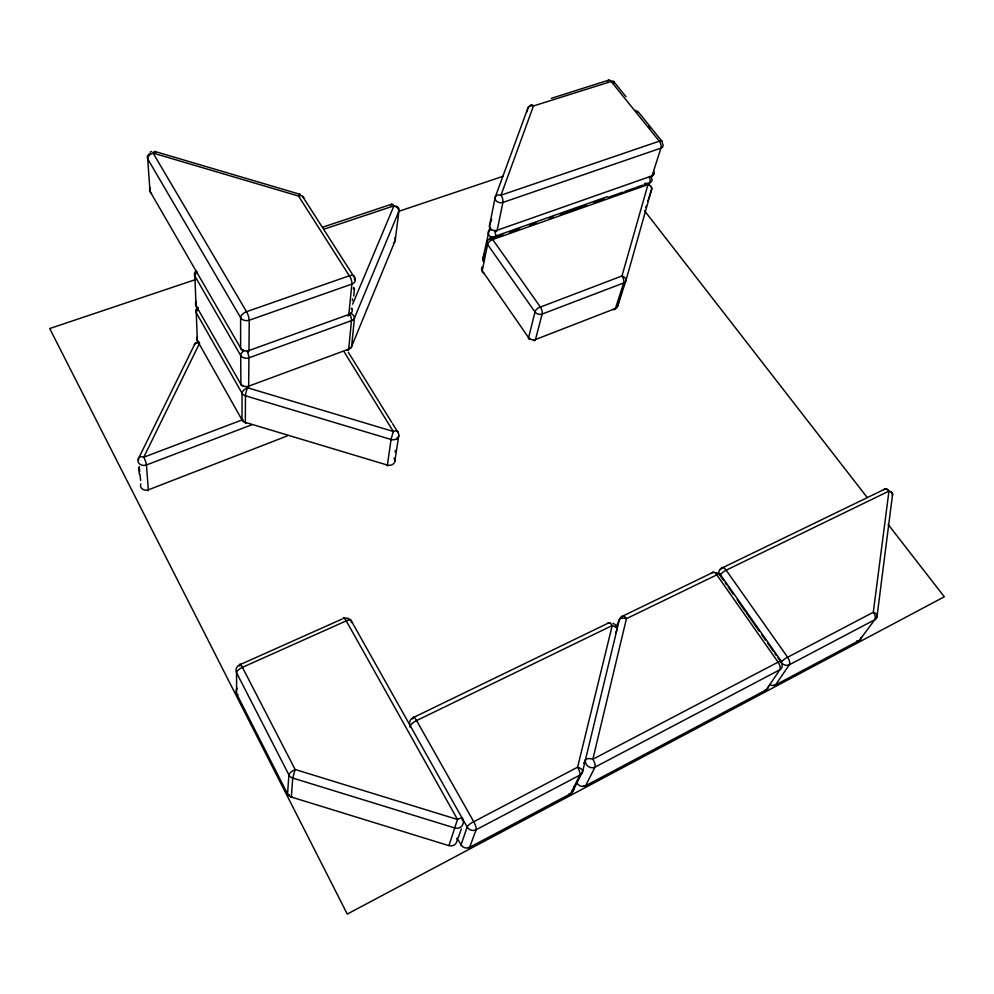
<?xml version="1.0" encoding="UTF-8"?>
<svg xmlns="http://www.w3.org/2000/svg" width="994" height="994" viewBox="0 0 994 994"><rect width="100%" height="100%" fill="white"/><g stroke="black" fill="none" stroke-linecap="round" stroke-linejoin="round"><path stroke-width="1.49" d="M239.753 666.117L239.79 664.414A7.219 1.292 67.1 0 1 240.088 664.091L240.734 664.514A5.753 1.031 67.1 0 1 241.48 665.533L295.143 769.493L457.501 819.478A6.759 1.615 -31.4 0 1 462.508 818.758L462.111 819.913M352.385 300.685L352.572 298.796M353.491 289.304L353.678 287.39M354.423 279.662L354.609 277.711L303.804 198.34A6.051 4.485 4.9 0 0 302.586 197.06M353.74 296.013L354.473 288.384M891.146 491.806A5.715 4.386 30.9 0 1 892.413 495.584L877.006 616.64A6.088 4.858 35.4 0 1 874.882 619.697L789.335 664.762L775.568 684.903A6.063 2.721 61 0 1 773.73 685.338M351.292 622.567L351.478 621.175A6.262 5.641 2.9 0 0 343.079 618.616A6.262 1.553 66.7 0 1 346.26 620.865L457.501 819.478L449.002 845.397M395.152 452.009L395.401 450.419M397.115 439.186L397.364 437.559M398.793 435.534L394.767 461.539M527.068 111.825L527.839 108.209A5.032 3.529 12.7 0 1 530.113 106.271A5.107 2.323 73.2 0 1 533.443 105.973L612.503 81.061A4.461 2.398 -40.5 0 1 613.472 81.284L626.009 96.716M410.025 727.161L410.323 725.893A6.449 6.051 12.2 0 1 412.932 717.743L607.831 623.325A6.126 5.343 27 0 1 609.819 622.778M412.634 719.01L412.932 717.743A6.536 1.69 65.5 0 1 416.585 720.588L473.691 821.64A6.846 1.789 64.4 0 1 476.138 829.729L469.628 847.323A6.672 1.69 64.4 0 1 468.398 847.385M394.146 458.495L394.196 458.296A5.865 4.92 7.7 0 1 393.525 463.738A5.865 4.92 7.7 0 1 387.3 465.055L245.332 422.375A5.914 4.833 0 0 1 242.002 419.866L197.321 340.532L196.278 312.775A5.902 4.585 -0.1 0 1 197.471 307.705M574.445 786.167L573.476 790.093A6.374 5.889 37.9 0 1 570.705 793.659L469.628 847.323A6.523 6.299 39.3 0 1 460.843 844.614L457.29 838.24M620.504 295.926L617.585 306.276A5.082 3.877 17.3 0 1 615.41 308.5A5.069 2.386 69.1 0 1 613.199 309.37M620.927 294.448L622.169 290.062M649.393 184.263L649.927 182.585A4.92 3.516 16.7 0 0 651.517 178.137M645.789 207.535L646.311 205.895M647.889 200.987L648.423 199.347M648.958 197.694L651.629 189.382A4.933 3.554 16.8 0 0 650.623 186.213M458.284 837.681L461.315 828.946M484.463 254.104L482.91 258.403A5.045 3.839 12 0 0 483.668 261.733M491.695 219.388L489.595 225.191A5.181 3.454 20.3 0 0 490.551 228.024M489.806 227.638L482.91 258.403A5.045 3.28 20.1 0 0 483.593 260.776M720.054 575.066L720.128 574.88A6.598 1.839 -34.5 0 0 720.116 574.209L719.445 573.911A5.256 1.466 -34.5 0 0 718.389 574.097L626.444 618.641A6.088 2.957 14.4 0 0 619.386 619.61L616.367 626.369M352.634 304.201L393.959 205.833A5.715 2.063 71.2 0 0 390.903 205.373M621.362 617.833L621.971 616.466L711.977 572.867A5.964 4.97 29.3 0 1 713.941 572.358M615.659 632.718L616.876 630.022A6.126 5.343 27 0 0 612.913 623.25M583.714 763.355L585.466 759.751A6.473 2.647 15.1 0 1 592.846 759.217L778.066 662.166A6.063 1.317 -34.4 0 1 781.085 662.265A6.225 5.181 35.7 0 0 789.335 664.762A6.212 2.87 61 0 0 787.583 657.183L726.167 570.196A5.939 2.734 63.2 0 0 721.358 568.319L720.613 569.711M199.62 343.141L143.782 457.203A5.952 1.031 68.5 0 1 146.441 464.956L148.367 490.626M198.328 341.402A5.653 1.292 69.4 0 0 197.421 342.383A5.74 4.523 -0.8 0 0 194.389 344.893L138.427 458.681L138.588 460.272M291.925 796.629L291.317 797.436L292.745 777.929L295.143 769.493A6.834 2.087 -29.4 0 0 288.894 774.885L287.552 793.933A6.548 6.225 -16.1 0 0 291.279 797.026L449.002 845.67A6.511 6.324 36 0 0 457.054 838.377M387.747 465.465L387.262 465.888L391.089 439.323L393.313 431.471L344.185 351.938M887.791 489.545A5.715 4.386 30.9 0 0 883.678 489.682L721.358 568.319A5.952 4.933 29.5 0 0 719.805 575.041M150.193 152.094L151.672 151.386M341.824 619.175L239.753 664.762A6.536 5.902 -9.4 0 0 236.547 672.702L236.634 693.837L287.552 793.933A6.647 1.976 -29.4 0 0 289.304 794.703M287.167 435.956L148.74 489.694A5.964 4.945 -6.8 0 1 142.403 489.011A5.964 4.945 -6.8 0 1 140.775 483.892M252.19 424.624L146.441 464.956A6.113 5.02 -6.1 0 1 139.781 464.123A6.113 5.02 -6.1 0 1 138.427 458.681A6.063 2.883 24.1 0 1 143.782 457.203L242.971 419.605M644.336 184.312A4.958 2.535 71.5 0 1 647.964 184.623A4.945 3.516 15 0 1 651.629 189.382L625.897 280.718A5.194 3.914 17.2 0 1 623.685 282.955L615.41 308.5L535.48 339.538A5.194 4.075 14.5 0 1 528.423 337.438L482.239 270.79L487.569 244.462A5.169 3.901 12 0 1 489.446 239.256L502.902 234.509M509.611 232.136L519.601 228.608M529.529 225.104L536.586 222.606M549.21 218.146L553.397 216.68M560.355 214.219L578.309 207.883M579.676 207.398L586.522 204.975M593.791 202.416L604.178 198.738M608.229 197.309L622.989 192.103M624.766 191.469L634.98 187.866M636.297 187.394L642.907 185.07M644.659 184.449L649.927 182.585A4.945 2.522 71.7 0 0 649.244 177.33M490.241 238.001L607.309 196.7M195.346 279.637L49.7 328.542L347.266 914.07L944.3 596.785L888.151 524.472M398.383 211.461L502.84 176.385M322.888 227.117L391.723 204.192M323.808 229.241L393.959 205.833A5.703 3.715 23.7 0 1 398.905 211.213L395.165 240.697L351.615 346.521A5.877 4.684 5.8 0 1 348.695 349.142A5.852 1.814 69.4 0 1 347.08 350M608.688 80.141L551.384 98.331M242.996 385.722L241.778 385.523A5.417 2.808 -28.8 0 1 240.908 384.889L240.672 354.771A6.958 3.715 -28.9 0 1 241.293 353.342L242.648 351.752A5.554 2.97 -28.9 0 1 244.213 350.609M300.014 194.315L154.977 151.486M244.015 421.63A5.889 2.945 -28.7 0 1 242.002 419.866L242.051 393.239A6.039 3.106 -28.8 0 1 247.593 387.772L393.313 431.471A6.014 2.721 -31.6 0 1 398.109 432.651A6.001 4.995 8 0 1 397.451 438.155A6.001 4.995 8 0 1 391.064 439.485L245.468 395.798A6.063 4.908 0.5 0 1 242.051 393.239L196.278 312.775A5.852 3.317 -28 0 1 198.179 309.32M151.573 193.656L150.019 191.531L147.721 158.953A6.126 4.398 0.5 0 1 150.417 153.411M347.527 315.595L348.198 315.856A5.405 1.715 69.8 0 0 348.732 315.533L351.926 283.439A6.97 2.261 70.2 0 0 351.739 281.675L351.18 279.438A5.554 1.802 70.2 0 0 350.46 277.599L298.56 196.054L153.101 153.088A6.026 3.976 -27.4 0 0 147.721 158.953L240.623 317.67L240.598 347.999A6.262 3.367 -29 0 0 243.095 350.149M583.751 785.832L585.478 785.993L595.021 767.119L779.83 669.77A6.237 5.218 35.8 0 0 781.085 662.265L781.408 661.855A6.772 1.466 -34.4 0 1 782.502 660.724L784.154 659.345A5.405 1.168 -34.4 0 1 785.732 658.252L873.304 612.267L888.959 491.098A5.641 3.181 61.4 0 0 883.678 489.682M494.739 231.105L495.223 231.49A4.349 1.851 72.1 0 0 495.832 231.689L497.062 230.77L502.914 202.428A5.33 2.261 71.4 0 0 501.001 195.184L533.443 105.973A5.045 3.69 21.1 0 0 527.839 108.209L495.198 197.272L489.595 225.191A5.181 3.877 12 0 0 491.421 229.477A5.181 3.877 12 0 0 497.124 230.273L652.076 175.839A4.945 3.516 16.7 0 0 653.679 171.378M662.066 141.409L637.676 111.166M635.663 110.309L637.166 112.173M648.498 126.226L650.014 128.114M644.497 210.716L867.203 497.509M147.684 489.893L147.857 490.141A4.846 0.882 69.4 0 0 148.255 490.539M781.359 661.358L720.116 574.209M719.967 575.265L723.669 580.546M725.16 582.67L726.651 584.795M728.155 586.92L733.398 594.387M737.15 599.742L745.488 611.596M746.245 612.677L759.267 631.215M761.578 634.507L765.455 640.012M767.778 643.342L769.331 645.553M770.114 646.659L773.233 651.107M774.798 653.331L776.364 655.555M777.942 657.792L780.302 661.147M613.882 81.62L614.143 82.067A5.591 3.007 -40.5 0 1 614.255 83.111M348.31 352.224L391.723 422.326M392.518 423.618L398.109 432.651M138.738 468L139.359 474.225M139.222 466.584L139.694 471.268M140.005 474.362L140.614 480.5M720.116 575.004A5.865 1.64 -34.6 0 1 726.167 570.196L888.959 491.098A5.74 3.218 8 0 1 892.413 495.584M874.882 619.697A6.039 3.119 59.8 0 0 873.304 612.267A6.063 3.044 9.4 0 1 877.006 616.64L859.412 640.384L775.568 684.903A6.076 5.094 36.5 0 1 769.604 684.431M860.357 638.21A5.902 2.895 9.9 0 0 861.5 637.365A5.952 4.796 36.1 0 1 859.412 640.384A5.902 2.957 59.9 0 1 856.927 640.732M711.977 572.867A5.964 2.709 63.2 0 1 716.749 574.768L778.066 662.166A6.225 2.833 61.1 0 1 779.83 669.77L766.262 689.836L585.565 785.769A6.349 5.827 37.8 0 1 576.905 782.899M585.466 759.751A6.523 5.939 36.2 0 0 595.021 767.119A6.61 2.224 63.2 0 0 592.846 759.217L626.444 618.641A6.126 2.423 64 0 0 621.971 616.466A6.101 5.293 27.5 0 0 619.386 619.61L582.621 771.506L573.476 790.093A6.312 2.485 15.4 0 1 572.047 791M768.598 686.394A6.088 5.132 36.6 0 1 766.262 689.836A6.088 2.696 61.2 0 1 764.498 690.283M716.264 572.619A5.964 4.97 29.3 0 1 719.644 574.855M410.323 725.893A6.523 1.951 -30.9 0 1 416.585 720.588L612.242 625.537A6.113 2.932 14.7 0 1 616.876 630.022M607.831 623.325A6.163 2.373 64.1 0 1 612.242 625.537L577.589 767.206A6.635 2.174 63.4 0 1 579.8 775.134L570.705 793.659A6.473 2.05 63.4 0 1 569.09 793.746M461.576 845.347A5.865 1.329 -31.5 0 1 460.905 845.223L467.304 826.573A7.554 1.764 -31.6 0 1 468.199 825.492L469.814 824.088A6.026 1.404 -31.6 0 1 471.529 822.895L577.589 767.206A6.498 2.622 15.3 0 1 582.621 771.506A6.548 6.001 36.2 0 1 579.8 775.134L476.138 829.729A6.697 6.436 35.4 0 1 467.105 826.946L351.478 621.175A6.324 2.323 -30 0 0 346.26 620.865L242.486 667.322A6.598 2.435 -28.4 0 0 236.547 672.702L288.894 774.885A6.722 6.362 -13 0 0 292.733 778.053L454.929 828.014A6.685 6.461 32.1 0 0 462.508 818.758M238.138 694.881A6.424 2.299 -28.4 0 1 236.634 693.837A6.362 5.79 -10.9 0 1 237.032 688.295M247.431 351.23A6.225 1.578 69.4 0 0 248.972 350.509L349.031 314.439A6.063 4.759 6 0 0 351.665 308.14A6.039 3.206 -31.7 0 1 351.342 309.296M155.611 152.654A6.001 1.777 -75 0 0 153.101 153.088L246.524 311.694A6.411 1.665 69.7 0 1 249.221 320.23L248.972 350.509A6.299 4.982 1.2 0 1 240.598 347.999L150.007 191.37A5.976 4.349 0.1 0 1 150.218 187.655M300.35 195.396A6.014 1.193 -74.4 0 0 298.56 196.054A6.001 3.603 -31.8 0 1 303.804 198.34M196.265 301.505A5.939 4.597 0 0 0 196.004 305.63L240.573 383.746A6.088 4.908 0.6 0 0 248.674 386.181L348.695 349.142L351.478 320.652A6.014 1.913 69.7 0 0 349.689 313.694M198.303 307.755A5.889 3.355 -28 0 1 196.004 305.63L194.899 276.108A6.088 4.647 0.4 0 1 196.278 270.853M197.309 272.083A6.026 3.529 -28.1 0 0 194.899 276.108L240.598 355.343A6.25 4.97 1.1 0 0 248.91 357.828L351.478 320.652A6.026 4.734 6.1 0 0 354.46 318.005L398.905 211.213A5.678 4.237 8.3 0 0 396.084 206.019M393.487 242.71A5.554 3.541 23.2 0 0 395.165 240.697A5.542 4.2 8.1 0 0 394.891 237.653M348.372 348.695A5.877 3.392 22.5 0 0 351.615 346.521L354.46 318.005A6.026 3.566 22.9 0 0 350.46 313.16M247.518 387.064A6.026 1.491 69.1 0 0 248.674 386.181L248.91 357.828A6.188 1.566 69.4 0 0 247.27 351.565M247.593 387.772A5.976 1.168 -72.9 0 0 245.468 395.798L245.332 422.375A5.84 1.118 -72.7 0 0 246.301 422.935M199.334 342.458A5.715 3.156 -27.8 0 1 197.321 340.532A5.765 4.535 -0.6 0 1 197.21 337.065M194.389 344.893A5.728 3.094 25.2 0 1 199.359 343.067M199.111 342.309A5.653 1.292 69.4 0 1 199.272 342.557M491.434 229.763A5.156 3.417 20.3 0 0 488.228 231.975A5.144 3.864 12 0 0 493.596 237.367M494.527 231.18A5.181 2.15 70.8 0 1 495.708 237.044M651.331 176.41A4.97 2.41 -38.9 0 1 651.368 177.504M482.624 266.491A5.069 3.864 12 0 0 482.239 270.79A5.069 2.56 -35 0 0 483.631 272.754M489.446 239.256A5.194 2.15 70.6 0 1 492.701 239.517L647.964 184.623L621.971 275.972A5.194 2.485 69.5 0 1 623.685 282.955L542.152 314.042A5.318 4.125 14.5 0 1 534.946 311.905L487.569 244.462A5.181 2.671 -35.5 0 1 492.701 239.517L540.289 306.922A5.318 2.274 69.3 0 1 542.152 314.042L535.48 339.538A5.194 2.174 68.9 0 1 533.505 340.358M615.249 308.115A5.082 3.28 15.5 0 0 617.585 306.276L625.897 280.718A5.194 3.429 15.4 0 0 621.971 275.972L538.586 307.742A4.746 2.224 -35.3 0 0 537.22 308.736L535.89 310.128A5.952 2.783 -35.3 0 0 535.132 311.395L528.398 338.482A4.635 2.125 -34.9 0 0 528.883 339.066L530.026 339.289A5.827 2.671 -34.9 0 0 530.361 339.265M662.414 142.701A5.119 2.535 -39.7 0 0 659.295 141.185L611.062 81.322A4.995 2.51 74 0 0 607.719 81.098M649.591 176.982A4.97 2.56 71.9 0 0 652.076 175.839L660.911 148.143A5.045 3.541 16.6 0 0 662.526 143.658M611.621 81.893A4.92 3.367 14.7 0 1 612.08 82.08M351.901 284.085L249.221 320.23A6.461 5.057 1.6 0 1 240.623 317.67A6.411 3.554 -29.2 0 1 246.524 311.694L349.441 275.736A6.2 3.38 -32.1 0 1 354.609 277.711A6.225 4.808 6.3 0 1 351.901 284.085M660.911 148.143L502.914 202.428A5.293 3.901 12.1 0 1 497.087 201.596A5.293 3.901 12.1 0 1 495.198 197.272A5.293 3.616 20.6 0 1 501.001 195.184L659.295 141.185A5.082 2.659 72.5 0 1 660.911 148.143"/></g></svg>
